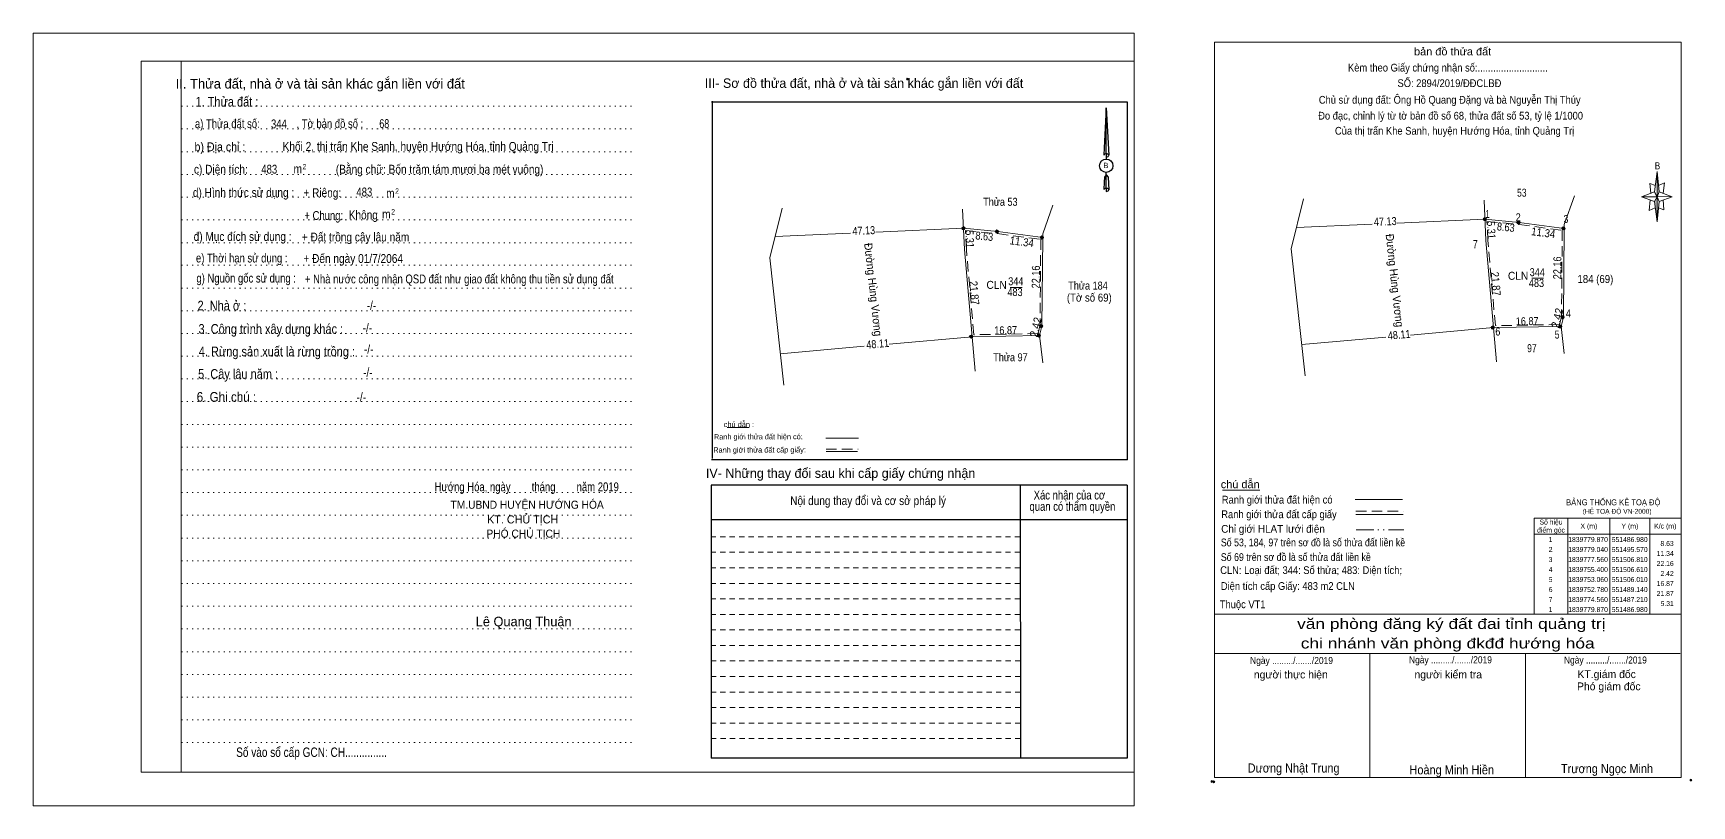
# Model space of a CAD drawing. Header units: metres. Extents: x 551018 to 552101, y 1839416 to 1840011.
# Drawn here: x 551686.9 to 552101.4, y 1839415.9 to 1839608.9 of the extents above; entities that cross this region are included whole.
import ezdxf
from ezdxf.enums import TextEntityAlignment as Align

# ---------------------------------------------------------------- set-up
doc = ezdxf.new("R2010")
doc.units = ezdxf.units.M
doc.header["$LTSCALE"] = 0.88
doc.header["$PDMODE"] = 32
doc.header["$PDSIZE"] = 0.44
for name, pattern in [('DASH_DOUBLE_DOT', [9.2, 5, -1.2, 0.3, -1.2, 0.3, -1.2]), ('DOTTED', [1.5, 0.3, -1.2]), ('MEDIUM_DASHED', [4.5, 3, -1.5]), ('SHORT_DASHED', [2.7, 1.5, -1.2])]:
    doc.linetypes.add(name, pattern=pattern)
for name, color, linetype, lineweight in [('1', 7, 'DOTTED', 13), ('17', 7, 'Continuous', 13), ('18', 7, 'Continuous', 25), ('2', 7, 'SHORT_DASHED', 13), ('28', 7, 'Continuous', 13), ('49', 7, 'Continuous', 13), ('5', 7, 'Continuous', 13), ('55', 7, 'Continuous', 13), ('6', 7, 'Continuous', 13), ('63', 7, 'Continuous', 13)]:
    doc.layers.add(name, color=color, linetype=linetype, lineweight=lineweight)
doc.layers.add('10', color=7, linetype='Continuous')

msp = doc.modelspace()

# ---------------------------------------------------------------- hatches: boundary and pattern name
at = {"layer": '28'}
for points in [[(552050.08, 1839562.43, 1), (552049.28, 1839562.43, 1)], [(551919.76, 1839560.16, 1), (551918.96, 1839560.16, 1)], [(551928.1467, 1839559.3516, 1), (551927.3467, 1839559.3516, 1)], [(551939.3867, 1839557.8716, 1), (551938.5867, 1839557.8716, 1)], [(552058.4667, 1839561.6216, 1), (552057.6667, 1839561.6216, 1)], [(552069.7067, 1839560.1416, 1), (552068.9067, 1839560.1416, 1)], [(552069.5067, 1839537.9816, 1), (552068.7067, 1839537.9816, 1)], [(551921.7167, 1839533.0916, 1), (551920.9167, 1839533.0916, 1)], [(551938.5867, 1839533.3716, 1), (551937.7867, 1839533.3716, 1)], [(551939.1867, 1839535.7116, 1), (551938.3867, 1839535.7116, 1)], [(552052.0367, 1839535.3616, 1), (552051.2367, 1839535.3616, 1)], [(552068.9067, 1839535.6416, 1), (552068.1067, 1839535.6416, 1)]]:
    msp.add_hatch(color=256, dxfattribs=at).paths.add_polyline_path(points)
at = {"layer": '5'}
for points in [[(552092.7, 1839574.37), (552093.22, 1839569.31), (552092.7, 1839568.02)], [(552092.7, 1839568.02), (552092.7, 1839561.8), (552092.05, 1839566.86)]]:
    msp.add_hatch(color=256, dxfattribs=at).paths.add_polyline_path(points)

# ---------------------------------------------------------------- linework, layer by layer
at = {"layer": '1', "linetype": 'Continuous'}
for p, q in [((551713.83, 1839601.96), (551961.99, 1839601.96)), ((551713.83, 1839601.96), (551713.83, 1839424.29)), ((551961.99, 1839601.96), (551961.99, 1839422.77)), ((551713.83, 1839424.29), (551961.99, 1839424.29))]:
    msp.add_line(p, q, dxfattribs=at)
at = {"layer": '1'}
for p, q in [((551723.89, 1839601.96), (551723.89, 1839424.29)), ((551723.89, 1839601.96), (551723.89, 1839424.29)), ((551723.96, 1839590.68), (551837.33, 1839590.68)), ((551723.96, 1839584.99), (551837.33, 1839584.99)), ((551723.96, 1839579.3), (551837.33, 1839579.3)), ((551723.96, 1839573.64), (551837.33, 1839573.64)), ((551723.96, 1839567.95), (551837.33, 1839567.95)), ((551723.96, 1839562.26), (551837.33, 1839562.26)), ((551723.96, 1839556.57), (551837.33, 1839556.57)), ((551723.96, 1839550.93), (551837.33, 1839550.93)), ((551723.96, 1839545.2), (551837.33, 1839545.2)), ((551723.96, 1839539.56), (551837.33, 1839539.56)), ((551723.96, 1839533.87), (551837.33, 1839533.87)), ((551723.96, 1839528.18), (551837.33, 1839528.18)), ((551723.96, 1839522.52), (551837.33, 1839522.52)), ((551723.96, 1839516.85), (551837.33, 1839516.85)), ((551723.96, 1839511.17), (551837.33, 1839511.17)), ((551723.96, 1839505.5), (551837.33, 1839505.5)), ((551723.96, 1839499.79), (551837.33, 1839499.79)), ((551723.96, 1839494.13), (551837.33, 1839494.13)), ((551723.96, 1839488.46), (551837.33, 1839488.46)), ((551723.96, 1839482.77), (551837.33, 1839482.77)), ((551723.96, 1839477.11), (551837.33, 1839477.11)), ((551723.96, 1839471.42), (551837.33, 1839471.42)), ((551723.96, 1839465.73), (551837.33, 1839465.73)), ((551723.96, 1839460.05), (551837.33, 1839460.05)), ((551723.96, 1839454.36), (551837.33, 1839454.36)), ((551723.96, 1839448.67), (551837.33, 1839448.67)), ((551723.96, 1839443.03), (551837.33, 1839443.03)), ((551723.96, 1839437.34), (551837.33, 1839437.34)), ((551723.96, 1839431.65), (551837.33, 1839431.65))]:
    msp.add_line(p, q, dxfattribs=at)
at = {"layer": '1', "linetype": 'Continuous'}
for points in [[(551686.88, 1839415.86), (551961.99, 1839415.86), (551961.99, 1839608.92), (551686.88, 1839608.92)], [(551723.89, 1839601.96), (551961.99, 1839601.96), (551961.99, 1839424.29), (551723.89, 1839424.29)]]:
    msp.add_lwpolyline(points, close=True, dxfattribs=at)
msp.add_lwpolyline([(552004.35, 1839567.5), (552001.27, 1839555.07), (552004.78, 1839523.27)], dxfattribs=at)
at = {"layer": '1', "linetype": 'MEDIUM_DASHED'}
msp.add_lwpolyline([(552050.2, 1839561.88), (552058.21, 1839561.1), (552069.01, 1839559.68), (552068.81, 1839538.03), (552068.32, 1839536.11), (552052.3, 1839535.85), (552050.41, 1839557.15)], close=True, dxfattribs=at)
at = {"layer": '17'}
msp.add_line((551984.07, 1839494.7), (551993.45, 1839494.7), dxfattribs=at)
at = {"layer": '18'}
for p, q in [((551955.03, 1839590.27), (551955.68, 1839578.41)), ((551955.03, 1839590.27), (551955.68, 1839578.41)), ((551955.03, 1839590.27), (551955.68, 1839578.41)), ((551954.53, 1839580.29), (551954.43, 1839578.46)), ((551955.03, 1839578.82), (551955.03, 1839578.34)), ((551955.03, 1839578.34), (551955.03, 1839578.03)), ((551955.03, 1839578.03), (551955.03, 1839577.55)), ((551955.03, 1839578.03), (551955.03, 1839577.55)), ((551955.03, 1839578.03), (551955.03, 1839577.55)), ((551955.68, 1839578.41), (551955.68, 1839578.46)), ((551955.03, 1839573.54), (551955.03, 1839574.09)), ((551955.03, 1839573.54), (551955.03, 1839574.09)), ((551955.03, 1839573.54), (551955.03, 1839574.09)), ((551955.03, 1839573.54), (551955.53, 1839572.92)), ((551955.03, 1839573.54), (551955.53, 1839572.92)), ((551955.03, 1839573.54), (551955.53, 1839572.92)), ((551955.53, 1839572.92), (551955.68, 1839569.8)), ((551955.53, 1839572.92), (551955.68, 1839569.8)), ((551955.53, 1839572.92), (551955.68, 1839569.8)), ((551955.03, 1839570.21), (551955.03, 1839569.77)), ((551955.03, 1839569.77), (551955.03, 1839569.41)), ((551955.68, 1839569.8), (551955.68, 1839569.85))]:
    msp.add_line(p, q, dxfattribs=at)
for points in [[(551955.03, 1839578.82), (551955.03, 1839590.27), (551954.53, 1839580.29)], [(551955.03, 1839570.21), (551955.03, 1839573.54), (551954.6, 1839572.92), (551954.53, 1839571.67), (551954.43, 1839569.85)]]:
    msp.add_lwpolyline(points, dxfattribs=at)
msp.add_ellipse((551955.0568, 1839575.789), major_axis=(0, 1.6866), ratio=0.983453, dxfattribs=at)
for centre, start_param, end_param in [((551955.0574, 1839578.388), 1.57079633, 3.07445202), ((551955.0574, 1839578.388), 0.06714063, 1.57079633), ((551955.0574, 1839578.388), 4.71238898, 6.28318531), ((551955.0574, 1839569.7796), 2.49106941, 3.07427841), ((551955.0574, 1839569.7796), 1.57079633, 2.49106941), ((551955.0574, 1839569.7796), 0.06714063, 1.57079633), ((551955.0574, 1839569.7796), 4.71238898, 6.28318531)]:
    msp.add_ellipse(centre, major_axis=(0.6081, 0), ratio=0.655448, start_param=start_param, end_param=end_param, dxfattribs=at)
at = {"layer": '2', "linetype": 'Continuous'}
msp.add_line((552001.27, 1839555.07), (552004.35, 1839567.5), dxfattribs=at)
at = {"layer": '2'}
for p, q in [((551933.53, 1839479.2), (551856.34, 1839479.2)), ((551933.53, 1839475.36), (551856.34, 1839475.36)), ((551933.53, 1839471.45), (551856.34, 1839471.45)), ((551933.53, 1839467.56), (551856.34, 1839467.56)), ((551933.53, 1839463.69), (551856.34, 1839463.69)), ((551933.53, 1839459.83), (551856.34, 1839459.83)), ((551933.53, 1839455.94), (551856.34, 1839455.94)), ((551933.57, 1839452.05), (551856.34, 1839452.05)), ((551933.57, 1839448.17), (551856.34, 1839448.17)), ((551933.57, 1839444.3), (551856.34, 1839444.3)), ((551933.57, 1839440.41), (551856.34, 1839440.41)), ((551933.57, 1839436.55), (551856.34, 1839436.55)), ((551933.6, 1839432.71), (551856.34, 1839432.71))]:
    msp.add_line(p, q, dxfattribs=at)
at = {"layer": '28', "lineweight": 25}
for p, q in [((551856.53, 1839591.97), (551856.53, 1839502.62)), ((551960.36, 1839502.29), (551856.41, 1839502.29)), ((551933.53, 1839496), (551933.6, 1839427.79)), ((551960.29, 1839496), (551960.26, 1839427.79)), ((551960.26, 1839487.36), (551856.34, 1839487.36)), ((551960.26, 1839427.79), (551856.34, 1839427.79))]:
    msp.add_line(p, q, dxfattribs=at)
at = {"layer": '28'}
for p, q in [((552069.52, 1839561.09), (552072.03, 1839568.24)), ((551870.95, 1839552.8), (551874.03, 1839565.23)), ((551939.2, 1839558.82), (551941.71, 1839565.97)), ((551872.27, 1839558.11), (551891.15, 1839558.93)), ((551897.43, 1839559.21), (551919.36, 1839560.16)), ((551939.19, 1839557.85), (551939.2, 1839558.82)), ((552069.51, 1839560.12), (552069.52, 1839561.09)), ((551931.05, 1839545.4), (551934.03, 1839545.4)), ((551921.52, 1839533.07), (551938.39, 1839533.35)), ((551873.6, 1839528.82), (551894.56, 1839530.68)), ((551900.77, 1839531.23), (551921.52, 1839533.07)), ((551860.35, 1839510.35), (551865.8, 1839510.42)), ((551884.95, 1839507.71), (551893.13, 1839507.71))]:
    msp.add_line(p, q, dxfattribs=at)
at = {"layer": '28', "linetype": 'SHORT_DASHED'}
msp.add_line((551933.53, 1839483.09), (551856.34, 1839483.09), dxfattribs=at)
at = {"layer": '28', "lineweight": 25}
for points in [[(551960.36, 1839502.29), (551960.36, 1839591.66), (551856.41, 1839591.66)], [(551960.29, 1839496), (551856.34, 1839496), (551856.34, 1839427.79)]]:
    msp.add_lwpolyline(points, dxfattribs=at)
at = {"layer": '28'}
for points in [[(551874.03, 1839565.23), (551870.95, 1839552.8), (551874.46, 1839521)], [(551922.28, 1839524.49), (551919.59, 1839554.85), (551919.15, 1839564.95)], [(552049.68, 1839562.43), (552058.27, 1839561.6), (552069.51, 1839560.12)], [(551919.36, 1839560.16), (551927.95, 1839559.33), (551939.19, 1839557.85)], [(551939.19, 1839557.85), (551938.99, 1839535.69), (551938.39, 1839533.35), (551939.18, 1839526.57)]]:
    msp.add_lwpolyline(points, dxfattribs=at)
at = {"layer": '28', "linetype": 'MEDIUM_DASHED'}
msp.add_lwpolyline([(551919.88, 1839559.61), (551927.89, 1839558.83), (551938.69, 1839557.41), (551938.49, 1839535.76), (551938, 1839533.84), (551921.98, 1839533.58), (551920.09, 1839554.88)], close=True, dxfattribs=at)
at = {"layer": '28'}
for centre in [(552049.68, 1839562.43), (551919.36, 1839560.16), (551927.7467, 1839559.3516), (551938.9867, 1839557.8716), (552058.0667, 1839561.6216), (552069.3067, 1839560.1416), (552069.1067, 1839537.9816), (551921.3167, 1839533.0916), (551938.1867, 1839533.3716), (551938.7867, 1839535.7116), (552051.6367, 1839535.3616), (552068.5067, 1839535.6416)]:
    msp.add_circle(centre, 0.4, dxfattribs=at)
msp.add_point((551905.33, 1839597.45), dxfattribs=at)
at = {"layer": '49'}
msp.add_lwpolyline([(552052.6, 1839526.76), (552049.91, 1839557.12), (552049.47, 1839567.22)], dxfattribs=at)
at = {"layer": '5'}
for p, q in [((552092.05, 1839569.31), (552092.7, 1839574.37)), ((552092.05, 1839566.86), (552088.81, 1839568.02)), ((552093.22, 1839566.86), (552092.7, 1839561.8)), ((552093.22, 1839569.31), (552096.46, 1839568.02)), ((552094.26, 1839567.24), (552094.39, 1839564.78)), ((552094.39, 1839564.78), (552093.09, 1839565.3)), ((551982.07, 1839463.76), (552098.71, 1839463.76)), ((551982.07, 1839453.91), (552098.45, 1839453.91)), ((551982.07, 1839453.91), (552098.45, 1839453.91)), ((551982.07, 1839453.91), (552098.45, 1839453.91)), ((552020.95, 1839422.94), (552020.95, 1839453.91)), ((552059.83, 1839422.94), (552059.83, 1839453.91))]:
    msp.add_line(p, q, dxfattribs=at)
for points in [[(551982.07, 1839606.71), (552098.71, 1839606.71), (552098.71, 1839422.94), (551982.07, 1839422.94)], [(552092.7, 1839574.37), (552093.22, 1839569.31), (552092.7, 1839568.02)], [(552092.7, 1839568.02), (552088.81, 1839568.02), (552092.05, 1839569.31), (552093.22, 1839566.86), (552096.46, 1839568.02), (552092.7, 1839568.15)], [(552092.7, 1839568.02), (552092.7, 1839561.8), (552092.05, 1839566.86)]]:
    msp.add_lwpolyline(points, close=True, dxfattribs=at)
for points in [[(552092.32, 1839570.87), (552090.89, 1839571.38), (552091.15, 1839568.93)], [(552093.09, 1839570.87), (552094.52, 1839571.52), (552094.26, 1839568.93)], [(552092.7, 1839568.02), (552092.05, 1839569.31), (552088.81, 1839568.02)], [(552091.02, 1839567.24), (552090.76, 1839564.65), (552092.19, 1839565.3)], [(552092.7, 1839568.02), (552093.22, 1839566.86), (552096.46, 1839568.02)], [(552098.71, 1839422.94), (551982.07, 1839422.94), (551982.07, 1839453.91)]]:
    msp.add_lwpolyline(points, dxfattribs=at)
for p in [(551981.46, 1839421.94), (551981.97, 1839421.85)]:
    msp.add_point(p, dxfattribs=at)
at = {"layer": '55', "linetype": 'MEDIUM_DASHED'}
msp.add_line((551885.02, 1839504.97), (551893.06, 1839504.97), dxfattribs=at)
at = {"layer": '55'}
msp.add_line((551885.02, 1839504.37), (551892.87, 1839504.37), dxfattribs=at)
msp.add_line((551885.02, 1839504.37), (551892.87, 1839504.37), dxfattribs=at)
at = {"layer": '6'}
for p, q in [((552017.25, 1839492.44), (552029.09, 1839492.44)), ((552017.43, 1839488.64), (552029.28, 1839488.64))]:
    msp.add_line(p, q, dxfattribs=at)
at = {"layer": '6', "linetype": 'MEDIUM_DASHED'}
msp.add_line((552017.43, 1839489.45), (552029.36, 1839489.45), dxfattribs=at)
at = {"layer": '6'}
msp.add_point((552101.17, 1839422.29), dxfattribs=at)
at = {"layer": '63'}
for p, q in [((552027.75, 1839561.48), (552049.68, 1839562.43)), ((552002.59, 1839560.38), (552021.47, 1839561.2)), ((552061.37, 1839547.67), (552064.35, 1839547.67)), ((552031.09, 1839533.5), (552051.84, 1839535.34)), ((552051.84, 1839535.34), (552068.71, 1839535.62)), ((552003.92, 1839531.09), (552024.88, 1839532.95)), ((552070.41, 1839487.76), (552070.41, 1839463.76)), ((552080.91, 1839487.76), (552080.91, 1839463.76)), ((552090.91, 1839487.76), (552090.91, 1839463.76)), ((552062.01, 1839483.76), (552098.71, 1839483.76))]:
    msp.add_line(p, q, dxfattribs=at)
at = {"layer": '63', "linetype": 'DASH_DOUBLE_DOT'}
msp.add_line((552017.48, 1839484.86), (552029.4, 1839484.86), dxfattribs=at)
at = {"layer": '63'}
msp.add_lwpolyline([(552069.51, 1839560.12), (552069.31, 1839537.96), (552068.71, 1839535.62), (552069.5, 1839528.84)], dxfattribs=at)
msp.add_lwpolyline([(552062.01, 1839487.76), (552098.71, 1839487.76), (552098.71, 1839463.76), (552062.01, 1839463.76)], close=True, dxfattribs=at)

# ---------------------------------------------------------------- texts
at = {"layer": '1'}
for s, width, p in [('53', 0.8, (552058.905, 1839568.06)), ('344', 0.85, (552062.765, 1839548.2)), ('CLN', 0.95, (552057.975, 1839547.3)), ('483', 0.85, (552062.57, 1839545.5)), ('184 (69)', 0.9, (552077.29, 1839546.49)), ('97', 0.8, (552061.425, 1839529.21))]:
    msp.add_text(s, height=2, dxfattribs=dict(at, width=width)).set_placement(p, align=Align.CENTER)
for s, height, width, p in [('BẢNG THỐNG KÊ TOẠ ĐỘ ', 1.49, 0.95, (552069.98, 1839490.95)), ('(HỆ TOẠ ĐỘ VN-2000)', 1.205, 0.9, (552074.13, 1839488.85))]:
    msp.add_text(s, height=height, dxfattribs=dict(at, width=width)).set_placement(p)
at = {"layer": '10'}
for s, height, p in [('KT. CHỦ TỊCH', 2.011, (551809.215, 1839486.42)), ('Lê Quang Thuận', 2.386, (551809.46, 1839460.72))]:
    msp.add_text(s, height=height, dxfattribs=at).set_placement(p, align=Align.CENTER)
at = {"layer": '10', "width": 0.95}
msp.add_text('PHÓ CHỦ TỊCH', height=2.011, dxfattribs=at).set_placement((551809.385, 1839482.87), align=Align.CENTER)
at = {"layer": '18'}
msp.add_text('II. Thửa đất, nhà ở và tài sản khác gắn liền với đất', height=2.414, dxfattribs=at).set_placement((551758.625, 1839595.09), align=Align.CENTER)
for s, height, width, p in [('1. Thửa đất :', 2.414, 0.85, (551735.3, 1839590.58)), ('a) Thửa đất số:              , Tờ bản đồ số : ', 2.212, 0.8, (551748.665, 1839585.21)), ('344', 2.22, 0.8, (551748.295, 1839585.13)), ('68', 2.22, 0.75, (551774.62, 1839585.21)), ('b) Địa chỉ : ', 2.212, 0.9, (551733.925, 1839579.42)), ('Khối 2, thị trấn Khe Sanh, huyện Hướng Hóa, tỉnh Quảng Trị', 2.22, 0.85, (551783.085, 1839579.52)), ('c) Diện tích: ', 2.217, 0.85, (551734.135, 1839573.81)), ('483', 2.22, 0.8, (551745.88, 1839573.83)), (' m', 2.212, 0.85, (551752.655, 1839573.93)), ('2', 1.341, 0.75, (551754.65, 1839574.89)), ('(Bằng chữ: Bốn trăm tám mươi ba mét vuông)', 2.22, 0.85, (551788.455, 1839573.81)), ('B', 1.341, 0.9, (551954.965, 1839575.2)), ('d) Hình thức sử dụng :', 2.212, 0.85, (551739.45, 1839568)), ('+ Riêng: ', 2.212, 0.85, (551759.48, 1839567.95)), ('483', 2.22, 0.8, (551769.64, 1839568.12)), (' m', 2.212, 0.85, (551775.795, 1839567.83)), ('2', 1.341, 0.75, (551777.81, 1839568.79)), ('       + Chung:', 2.212, 0.8, (551757.195, 1839562.26)), ('Không', 2.212, 0.85, (551769.38, 1839562.41)), (' m', 2.212, 0.85, (551774.785, 1839562.62)), ('2', 1.341, 0.75, (551776.83, 1839563.61)), ('đ) Mục đích sử dụng :', 2.212, 0.85, (551739.225, 1839557.01)), ('+ Đất trồng cây lâu năm', 2.22, 0.85, (551767.44, 1839556.88)), ('e) Thời hạn sử dụng :', 2.212, 0.8, (551739, 1839551.63)), ('+ Đến ngày 01/7/2064', 2.22, 0.85, (551766.855, 1839551.51)), ('g) Nguồn gốc sử dụng :', 2.212, 0.8, (551740.11, 1839546.61)), ('+ Nhà nước công nhận QSD đất như giao đất không thu tiền sử dụng đất', 2.22, 0.8, (551793.36, 1839546.4)), ('2. Nhà ở :', 2.414, 0.85, (551734.04, 1839539.65)), ('3. Công trình xây dựng khác :', 2.414, 0.85, (551746.27, 1839533.82)), ('4. Rừng sản xuất là rừng trồng :', 2.414, 0.85, (551747.785, 1839528.18)), ('5. Cây lâu năm :', 2.414, 0.85, (551738.085, 1839522.57)), ('6. Ghi chú :', 2.414, 0.9, (551735.175, 1839516.83)), ('Hướng Hóa, ngày        tháng        năm 2019', 2.22, 0.8, (551810.225, 1839494.46)), ('TM.UBND HUYỆN HƯỚNG HÓA', 2.011, 0.95, (551810.325, 1839490.09)), ('Số vào sổ cấp GCN: CH...............', 2.346, 0.8, (551756.445, 1839428.08))]:
    msp.add_text(s, height=height, dxfattribs=dict(at, width=width)).set_placement(p, align=Align.CENTER)
at = {"layer": '28'}
for s, p in [('III- Sơ đồ thửa đất, nhà ở và tài sản khác gắn liền với đất', (551894.52, 1839595.26)), ('IV- Những thay đổi sau khi cấp giấy chứng nhận', (551888.655, 1839497.8))]:
    msp.add_text(s, height=2.346, dxfattribs=at).set_placement(p, align=Align.CENTER)
for s, height, width, p in [('Thửa 53', 2, 0.85, (551928.59, 1839565.79)), ('CLN', 2, 0.95, (551927.655, 1839545.03)), ('344', 2, 0.85, (551932.445, 1839545.93)), ('Thửa 184', 2, 0.85, (551950.49, 1839544.85)), ('-/-', 2.212, 0.85, (551771.43, 1839539.77)), ('483', 2, 0.85, (551932.25, 1839543.23)), (' (Tờ số 69)', 2, 0.9, (551950.485, 1839541.85)), ('-/-', 2.212, 0.85, (551770.4, 1839534.18)), ('-/-', 2.212, 0.85, (551770.73, 1839528.85)), ('Thửa 97', 2, 0.85, (551931.11, 1839526.94)), ('-/-', 2.212, 0.85, (551770.52, 1839523.07)), ('-/-', 2.212, 0.85, (551768.89, 1839516.9)), ('Nội dung thay đổi và cơ sở pháp lý', 2.212, 0.85, (551895.535, 1839491.01)), (' quan có thẩm quyền', 2.212, 0.8, (551946.265, 1839489.57)), ('Xác nhận của cơ', 2.212, 0.8, (551945.845, 1839492.4))]:
    msp.add_text(s, height=height, dxfattribs=dict(at, width=width)).set_placement(p, align=Align.CENTER)
for s, height, rotation, width, p in [('47.13', 2, 2.493, 0.85, (551894.4915, 1839558.6059)), ('5.31', 2, 272.48, 0.85, (551919.9643, 1839557.4233)), ('8.63', 2, 354.481, 0.85, (551924.4888, 1839557.1898)), ('11.34', 2, 352.499, 0.9, (551933.8245, 1839555.8031)), ('Đường Hùng Vương', 2, 276.295, 0.95, (551895.8298, 1839544.7446)), ('22.16', 2, 89.483, 0.85, (551938.4462, 1839547.996)), ('21.87', 2, 275.064, 0.9, (551921.0911, 1839543.9233)), ('2.42', 2, 75.619, 0.95, (551938.4009, 1839535.2416)), ('16.87', 2, 0.951, 0.85, (551929.9334, 1839533.6879)), ('48.11', 2, 5.068, 0.85, (551898.0117, 1839530.3047)), ('Ranh giới thửa đất hiện có:', 1.336, 0.135, 0.9, (551868.1134, 1839507.4222))]:
    msp.add_text(s, height=height, rotation=rotation, dxfattribs=dict(at, width=width)).set_placement(p, align=Align.CENTER)
msp.add_text('chú dẫn :', height=1.336, rotation=359.974, dxfattribs=at).set_placement((551863.2497, 1839510.4881), align=Align.CENTER)
at = {"layer": '5'}
for s, height, width, p in [('bản đồ thửa đất', 1.944, 1.05, (552041.61, 1839603.37)), ('Kèm theo Giấy chứng nhận số:...........................', 1.944, 0.9, (552040.42, 1839599.34)), ('SỐ: 2894/2019/ĐĐCLBĐ', 1.94, 0.9, (552040.815, 1839595.46)), ('Chủ sử dụng đất: Ông Hồ Quang Đặng và bà Nguyễn Thị Thúy', 1.94, 0.9, (552040.885, 1839591.3)), ('Đo đạc, chỉnh lý từ tờ bản đồ số 68, thửa đất số 53, tỷ lệ 1/1000 ', 1.94, 0.9, (552041.43, 1839587.33)), ('Của thị trấn Khe Sanh, huyện Hướng Hóa, tỉnh Quảng Trị', 1.944, 0.9, (552042.105, 1839583.56)), ('B', 1.785, 0.85, (552092.815, 1839574.89)), ('văn phòng đăng ký đất đai tỉnh quảng trị', 2.592, 1.25, (552041.285, 1839460.06)), ('chi nhánh văn phòng đkđđ hướng hóa', 2.592, 1.25, (552040.38, 1839455.18)), ('Ngày ........./......./2019', 1.75, 0.9, (552001.355, 1839451.3)), ('Ngày ........./......./2019', 1.75, 0.9, (552041.075, 1839451.48)), ('Ngày ........./......./2019', 1.75, 0.9, (552079.795, 1839451.42)), ('Dương Nhật Trung', 2.26, 0.9, (552001.87, 1839424.18)), ('Hoàng Minh Hiền', 2.272, 0.9, (552041.39, 1839423.72)), ('Trương Ngọc Minh', 2.264, 0.9, (552080.195, 1839424.02))]:
    msp.add_text(s, height=height, dxfattribs=dict(at, width=width)).set_placement(p, align=Align.CENTER)
for s, p in [('người thực hiện', (552001.18, 1839447.69)), ('người kiểm tra', (552040.52, 1839447.7)), ('Phó giám đốc', (552080.64, 1839444.74)), ('KT.giám đốc', (552080.11, 1839447.78))]:
    msp.add_text(s, height=1.944, dxfattribs=at).set_placement(p, align=Align.CENTER)
at = {"layer": '55', "width": 0.9}
msp.add_text('Ranh giới thửa đất cấp giấy:', height=1.336, rotation=0.135, dxfattribs=at).set_placement((551868.4134, 1839504.133), align=Align.CENTER)
at = {"layer": '6'}
for s, height, width, p in [('chú dẫn', 1.944, 1.05, (551983.67, 1839495.23)), ('Ranh giới thửa đất hiện có ', 1.944, 0.9, (551983.92, 1839491.39)), ('Ranh giới thửa đất cấp giấy', 1.944, 0.9, (551983.79, 1839487.74)), ('Chỉ giới HLAT lưới điện', 1.944, 0.95, (551983.78, 1839484.09)), ('Số 53, 184, 97 trên sơ đồ là số thửa đất liền kề', 1.94, 0.85, (551983.68, 1839480.7)), ('CLN: Loại đất; 344: Số thửa; 483: Diện tích;', 1.94, 0.9, (551983.53, 1839473.78)), ('Số 69 trên sơ đồ là số thửa đất liền kề', 1.94, 0.85, (551983.68, 1839477.04)), ('Diện tích cấp Giấy: 483 m2 CLN', 1.94, 0.9, (551983.69, 1839469.81)), ('Thuộc VT1', 1.94, 0.9, (551983.43, 1839465.24))]:
    msp.add_text(s, height=height, dxfattribs=dict(at, width=width)).set_placement(p)
at = {"layer": '63'}
for s, rotation, width, p in [('47.13', 2.493, 0.85, (552024.8115, 1839560.8759)), ('Đường Hùng Vương', 276.295, 0.95, (552026.1498, 1839547.0146)), ('5.31', 272.48, 0.85, (552050.2843, 1839559.6933)), ('8.63', 354.481, 0.85, (552054.8088, 1839559.4598)), ('11.34', 352.499, 0.9, (552064.1445, 1839558.0731)), ('22.16', 89.483, 0.85, (552068.7662, 1839550.266)), ('21.87', 275.064, 0.9, (552051.4111, 1839546.1933)), ('16.87', 0.951, 0.85, (552060.2534, 1839535.9579)), ('2.42', 75.619, 0.95, (552068.7209, 1839537.5116)), ('48.11', 5.068, 0.85, (552028.3317, 1839532.5747))]:
    msp.add_text(s, height=2, rotation=rotation, dxfattribs=dict(at, width=width)).set_placement(p, align=Align.CENTER)
for s, height, width, p in [(' 1', 2, 0.75, (552050.9, 1839562.75)), (' 2', 2, 0.85, (552058.64, 1839561.92)), (' 3', 2, 0.8, (552070.52, 1839561.5)), (' 7', 2, 0.8, (552047.88, 1839555.2)), (' 4', 2, 0.85, (552071.17, 1839537.9)), (' 6', 2, 0.85, (552053.54, 1839533.37)), (' 5', 2, 0.8, (552068.32, 1839532.61)), ('11.34', 1.25, 0.85, (552096.86, 1839478.28)), ('8.63', 1.25, 0.85, (552096.86, 1839480.78)), ('22.16', 1.25, 0.85, (552096.86, 1839475.78)), ('16.87', 1.25, 0.85, (552096.86, 1839470.78)), ('2.42', 1.25, 0.85, (552096.86, 1839473.28)), ('21.87', 1.25, 0.85, (552096.86, 1839468.28)), ('5.31', 1.25, 0.8, (552096.86, 1839465.78))]:
    msp.add_text(s, height=height, dxfattribs=dict(at, width=width)).set_placement(p, align=Align.RIGHT)
for s, width, p in [('điểm góc', 0.9, (552066.21, 1839484.14)), ('Số hiệu', 0.85, (552066.21, 1839486.14)), ('X (m)', 0.95, (552075.66, 1839485.14)), ('Y (m)', 0.95, (552085.915, 1839485.14)), ('K/c (m)', 0.95, (552094.755, 1839485.14)), (' 2', 0.85, (552065.865, 1839479.28)), (' 1', 0.75, (552065.86, 1839481.78)), ('1839779.870', 0.85, (552075.46, 1839481.78)), ('1839779.040', 0.85, (552075.46, 1839479.28)), ('551486.980', 0.85, (552085.86, 1839481.78)), ('551495.570', 0.85, (552085.86, 1839479.28)), (' 4', 0.85, (552065.86, 1839474.28)), (' 3', 0.8, (552065.855, 1839476.78)), ('1839777.560', 0.85, (552075.46, 1839476.78)), ('1839755.400', 0.85, (552075.46, 1839474.28)), ('551506.810', 0.85, (552085.86, 1839476.78)), ('551506.610', 0.85, (552085.86, 1839474.28)), (' 5', 0.8, (552065.865, 1839471.78)), ('1839753.060', 0.85, (552075.46, 1839471.78)), ('551506.010', 0.85, (552085.86, 1839471.78)), (' 6', 0.85, (552065.865, 1839469.28)), (' 7', 0.8, (552065.865, 1839466.78)), ('1839752.780', 0.85, (552075.46, 1839469.28)), ('1839774.560', 0.85, (552075.46, 1839466.78)), ('551489.140', 0.85, (552085.86, 1839469.28)), ('551487.210', 0.85, (552085.86, 1839466.78)), (' 1', 0.75, (552065.86, 1839464.28)), ('1839779.870', 0.85, (552075.46, 1839464.28)), ('551486.980', 0.85, (552085.86, 1839464.28))]:
    msp.add_text(s, height=1.25, dxfattribs=dict(at, width=width)).set_placement(p, align=Align.CENTER)

doc.saveas('drawing.dxf')
